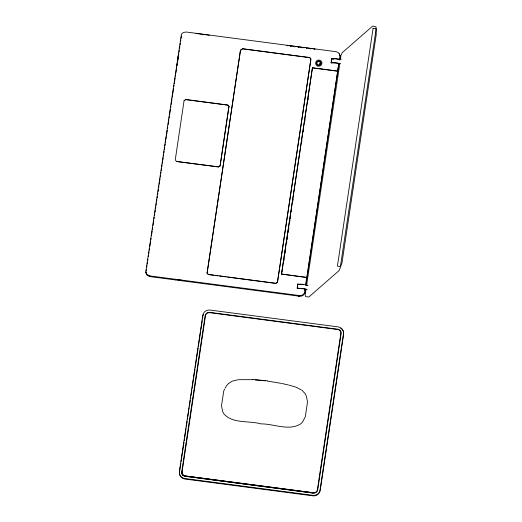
<?xml version="1.0" encoding="UTF-8"?>
<svg xmlns="http://www.w3.org/2000/svg" width="522" height="522" viewBox="0 0 522 522"><rect width="100%" height="100%" fill="white"/><g stroke="black" fill="none" stroke-linecap="round" stroke-linejoin="round"><path stroke-width="0.78" d="M339.059 53.766L340.22 55.887L339.62 60.063C340.781 56.774 340.24 52.141 335.992 51.678L186.334 32.031L183.809 32.364L182.067 33.401L181.408 34.374L145.71 272.223L146.871 274.494L149.762 275.903L299.413 295.55C303.073 296.065 305.755 292.633 304.992 289.038L297.175 288.007L297.781 283.988L303.249 284.705M145.71 272.223L147.054 275.179L149.945 276.582L299.595 296.235C303.563 296.835 306.225 292.712 304.992 289.038M305.2 294.852L305.533 296.522L308.783 297.064L339.111 270.572L340.2 267.975L376.16 28.841L375.99 26.752L372.662 26.107L342.288 52.618L341.199 55.215M146.134 271.29L146.375 269.685M146.741 267.264L146.982 265.652M147.224 264.041L147.465 262.429M147.706 260.817L147.948 259.206M148.313 256.791L148.555 255.18M148.796 253.568L149.038 251.956M149.279 250.345L149.52 248.733M149.879 246.312L150.61 241.477M150.851 239.872L151.093 238.26M151.452 235.84L152.176 231.005M152.417 229.393L152.659 227.781M153.024 225.367L153.749 220.532M153.99 218.92L154.231 217.309M154.473 215.697L154.714 214.085M154.956 212.474L155.321 210.059M155.563 208.448L155.804 206.836M156.045 205.224L156.287 203.613M156.528 202.001L156.894 199.58M157.135 197.968L157.376 196.357M157.618 194.745L157.859 193.133M158.101 191.522L158.46 189.108M158.701 187.496L158.942 185.884M159.19 184.273L159.432 182.661M159.673 181.049L160.032 178.635M160.274 177.023L160.515 175.412M160.756 173.8L160.998 172.188M161.239 170.577L161.605 168.156M161.846 166.544L162.088 164.932M162.329 163.321L162.57 161.709M162.812 160.097L163.177 157.683M163.419 156.071L163.66 154.46M163.901 152.848L164.143 151.236M164.384 149.625L164.743 147.211M164.991 145.599L165.233 143.987M165.474 142.375L165.715 140.764M165.957 139.152L166.316 136.731M166.557 135.12L167.281 130.285M167.523 128.673L167.771 127.061M168.13 124.647L168.854 119.812M169.095 118.2L169.337 116.589M169.578 114.977L170.426 109.339M170.668 107.728L170.909 106.116M171.151 104.504L171.999 98.86M172.24 97.249L172.482 95.637M172.723 94.025L173.565 88.388M173.813 86.776L174.054 85.164M174.296 83.553L175.138 77.915M175.379 76.303L175.62 74.692M175.862 73.08L176.71 67.436M176.951 65.824L177.193 64.213M177.434 62.601L178.283 56.963M178.524 55.352L178.765 53.74M179.007 52.128L179.248 50.517M179.49 48.905L179.855 46.491M180.097 44.879L180.338 43.267M180.579 41.656L180.821 40.044M181.062 38.432L181.421 36.011M184.057 100.707L175.255 159.862L176.488 161.474L218.666 167.007L220.095 165.957L228.956 106.397L227.892 105.02L185.715 99.48L184.057 100.707L185.76 99.65L227.938 105.19L229.001 106.573M220.095 165.957L228.956 106.397M213.916 275.303L208.278 274.565L207.084 272.902L240.485 50.19L242.508 48.696L309.735 57.524L310.877 59.012L277.463 282.304L275.923 283.446L239.683 278.689M207.13 273.071L240.485 50.19M180.847 463.216L179.516 472.071A6.329 6.173 -14.9 0 0 184.853 479.02L313.011 495.848A6.329 6.173 -14.9 0 0 320.182 490.543L343.606 334.341A6.329 6.173 -14.9 0 0 341.89 329.16M181.088 461.605L182.413 452.75M182.654 451.138L183.985 442.284M184.227 440.672L184.468 439.061M184.71 437.449L185.558 431.818M185.799 430.206L186.041 428.595M186.282 426.983L187.124 421.345M187.365 419.74L187.607 418.129M187.848 416.517L188.696 410.879M188.938 409.274L189.179 407.662M189.421 406.051L190.262 400.413M190.504 398.801L190.745 397.196M190.987 395.585L191.835 389.947M192.076 388.335L192.318 386.73M192.559 385.119L193.408 379.481M193.649 377.869L194.974 369.015M195.215 367.403L196.546 358.549M196.787 356.937L198.112 348.083M198.353 346.471L200.65 331.17M200.892 329.565L202.223 320.704M202.464 319.092L202.823 316.678M205.153 315.673L181.741 471.921A3.954 3.856 -14.9 0 0 185.075 476.26L313.233 493.088A3.954 3.856 -14.9 0 0 317.715 489.773L341.127 333.519A3.954 3.856 -14.9 0 0 337.793 329.18M209.59 312.658L337.76 329.539A3.641 3.55 -14.9 0 1 340.827 333.532L317.402 489.734A3.641 3.55 -14.9 0 1 313.278 492.781L185.121 475.953A3.641 3.55 -14.9 0 1 182.054 471.96L205.466 315.712A3.641 3.55 -14.9 0 1 209.603 312.711M277.463 282.304L310.805 59.991M298.108 276.386L281.495 274.043L312.437 67.743L337.682 71.057L337.864 71.736M281.541 274.213L312.437 67.743M282.376 271.035L282.617 269.424M283.942 260.563L284.183 258.951M285.032 253.307L285.273 251.695M285.514 250.084L285.756 248.472M286.604 242.834L286.846 241.223M287.087 239.611L287.328 237.999M288.177 232.355L288.418 230.744M288.659 229.132L288.901 227.52M289.743 221.883L289.991 220.271M290.232 218.659L290.473 217.048M291.315 211.403L291.557 209.792M292.888 200.924L293.129 199.313M294.46 190.452L294.702 188.84M301.709 142.101L301.951 140.49M303.282 131.622L303.523 130.011M304.855 121.143L305.096 119.531M306.427 110.671L306.668 109.059M308 100.191L308.241 98.58M309.566 89.719L309.807 88.107M331.62 58.353L331.202 63.058L331.62 58.353L339.437 59.377M281.495 274.043L306.74 277.358L305.592 285.012L307.497 285.266M337.682 71.057L338.83 63.397L331.02 62.372M306.786 277.528L337.727 71.227L312.482 67.912M305.892 284.934L338.83 63.397M305.259 294.199L305.99 289.364M306.59 285.338L339.822 63.756M340.429 59.73L340.912 56.506M224.63 389.066L223.729 391.03L221.524 405.738L222.529 410.951A11.132 9.729 -79.5 0 0 223.788 413.75C232.486 424.027 249.183 420.438 260.928 423.877C273.645 423.707 289.064 431.361 300.724 423.851A11.132 10.518 -87 0 0 302.799 421.489L305.318 416.739L307.523 402.031L306.505 396.779A11.132 9.768 51.4 0 0 305.22 393.862L302.186 390.41M225.132 388.107L226.235 386.241A11.132 8.985 -46.8 0 1 228.284 383.761L232.042 381.197L237.693 379.846M332.136 62.966L335.809 62.816L340.598 63.645M240.531 50.366L242.554 48.866L309.781 57.694L310.923 59.188M176.488 161.474L218.62 166.838L220.049 165.781M207.084 272.902L208.232 274.396L275.877 283.276L277.417 282.134M300.496 295.622L298.003 295.954L299.595 296.235L299.413 295.55M298.225 288.346L303.014 288.496L307.314 289.423M238.397 379.677L252.792 379.683M145.892 272.902L146.623 272.941M252.746 379.52L267.31 380.864M255.212 379.859L265.163 380.779M338.387 64.474L339.581 64.565M304.306 289.997L305.5 290.095M196.024 33.447L209.348 35.196M289.332 45.662L286.983 45.355L287.139 45.923M293.233 46.177L290.108 45.766L290.265 46.334M294.017 46.275L297.142 46.686M301.05 47.202L297.925 46.791L298.075 47.358M301.833 47.306L304.959 47.717M313.552 48.846L306.518 47.92L306.675 48.487M315.171 49.055L314.335 48.944L314.485 49.512M331.803 59.038L333.369 59.24M299.687 276.595L305.996 277.423M215.527 275.518L217.942 275.831M219.553 276.047L225.993 276.888M227.605 277.104L238.071 278.474M337.806 329.232L209.635 312.352A3.954 3.856 -14.9 0 0 205.166 315.719M313.265 492.729L185.101 475.901A3.641 3.55 -14.9 0 1 182.041 471.908M313.22 493.036L185.056 476.208A3.954 3.856 -14.9 0 1 181.728 471.868M267.355 381.027L281.208 383.37M281.939 383.507L288.457 384.988M341.199 59.625C338.811 59.26 334.504 57.896 332.905 59.149M289.181 385.151L296.313 387.278L301.533 390.058M307.915 285.403C305.279 284.803 300.711 283.433 298.832 284.673M148.946 276.014L150.617 276.601L149.945 276.582L149.762 275.903M147.765 275.205L148.313 275.636M340.037 55.358L340.22 56.043M310.427 48.435L310.577 49.003M302.616 47.404L302.767 47.978M298.708 46.895L298.858 47.463M294.799 46.38L294.95 46.947M290.891 45.871L291.041 46.438M306.74 277.358L306.923 278.043M304.391 293.057L304.567 293.736M297.781 283.988L297.357 288.692L297.175 288.007M203.078 34.374L203.221 34.909M182.367 280.843L182.224 280.307L175.17 279.381L175.314 279.916M340.598 328.175A6.329 6.173 -14.9 0 1 341.277 328.625M202.947 315.875A6.329 6.173 -14.9 0 1 203.397 314.316M176.429 68.088L176.671 66.744L176.429 68.088M176.867 65.191L177.088 63.828L176.867 65.191M178.537 54.131L177.434 61.961L178.537 54.131M202.81 315.36L179.379 471.562A6.329 6.173 -14.9 0 0 184.716 478.504L312.874 495.332A6.329 6.173 -14.9 0 0 320.045 490.027L343.469 333.832A6.329 6.173 -14.9 0 0 338.139 326.883L209.981 310.055A6.329 6.173 -14.9 0 0 202.81 315.36M319.797 63.051L319.732 63.482L321.298 63.691L321.363 63.26L319.797 63.051M373.093 28.266L337.421 266.116L340.488 266.69L341.982 262.964L376.238 34.537L376.16 28.841L373.093 28.266M296.098 295.4L297.644 295.641L296.098 295.4M320.867 62.301L320.469 62.457A1.82 1.775 -14.9 0 0 317.82 61.635A1.82 1.775 -14.9 0 0 317.415 64.336A1.82 1.775 -14.9 0 0 320.201 64.226L320.541 64.487A2.258 2.199 -14.9 0 1 317.089 64.624A2.258 2.199 -14.9 0 1 317.591 61.276A2.258 2.199 -14.9 0 1 320.867 62.301M317.52 65.987A3.165 3.086 -14.9 0 0 321.911 62.744A3.165 3.086 -14.9 0 0 316.887 60.682A3.165 3.086 -14.9 0 0 317.52 65.987"/></g></svg>
